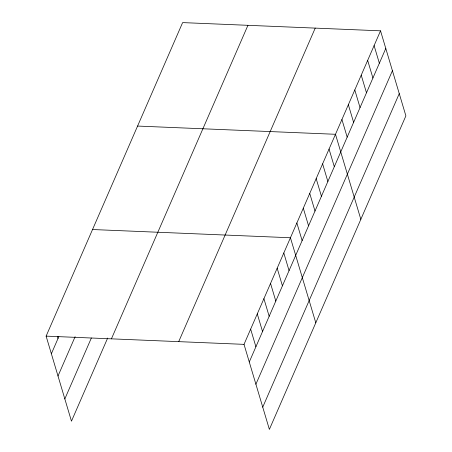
<?xml version="1.0" encoding="UTF-8"?>
<svg xmlns="http://www.w3.org/2000/svg" width="452" height="452" viewBox="0 0 452 452"><rect width="100%" height="100%" fill="white"/><g stroke="black" fill="none" stroke-linecap="round" stroke-linejoin="round"><path stroke-width="0.68" d="M107.661 338.051L71.467 421.174L46.115 336.13L182.625 22.6L380.533 30.826L405.885 115.87L269.375 429.4L244.018 344.356L380.533 30.826M51.37 353.758L58.828 336.627M58.003 376.007L75.128 336.667M64.834 398.924L91.355 338.011M111.424 338.842L247.939 25.312M178.709 341.639L315.225 28.109M249.278 361.984L385.788 48.454M255.905 384.234L392.421 70.704M262.742 407.15L399.257 93.626M137.577 126.063L335.486 134.289L360.837 219.339M92.53 229.526L290.433 237.752L315.79 322.801M46.115 336.13L244.018 344.356M374.098 45.607L379.352 63.235M367.662 60.387L372.917 78.015M361.227 75.168L366.482 92.801M354.792 89.948L360.046 107.582M348.356 104.728L353.611 122.362M341.921 119.509L347.176 137.142M329.05 149.07L334.305 166.703M322.615 163.85L327.869 181.484M316.18 178.63L321.434 196.264M309.744 193.411L314.999 211.044M303.303 208.191L308.563 225.825M296.868 222.972L302.128 240.605M283.805 252.984L289.06 270.612M277.172 268.211L282.427 285.839M270.545 283.438L275.799 301.072M263.911 298.67L269.166 316.298M257.278 313.897L262.539 331.525M250.651 329.124L255.905 346.757M57.415 336.57L57.997 338.531"/></g></svg>
